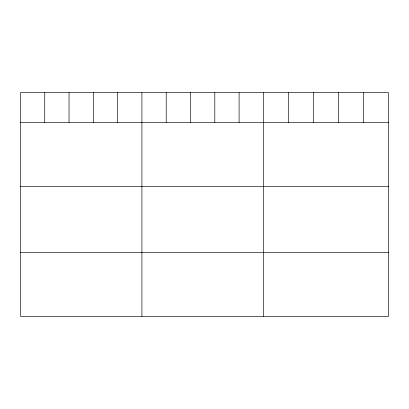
<?xml version="1.0" encoding="UTF-8"?>
<svg xmlns="http://www.w3.org/2000/svg" width="409" height="409" viewBox="0 0 409 409"><rect width="100%" height="100%" fill="white"/><g stroke="black" fill="none" stroke-linecap="round" stroke-linejoin="round"><path stroke-width="0.61" d="M388.55 122.368L388.55 316.315L20.45 316.315L20.45 92.685L388.55 92.685L388.55 122.368L20.45 122.368M20.45 186.371L388.55 186.371M20.45 252.312L388.55 252.312M363.519 92.685L363.519 122.368M338.488 92.685L338.488 122.368M313.458 92.685L313.458 122.368M288.427 92.685L288.427 122.368M263.396 92.685L263.396 316.315M239.101 92.685L239.101 122.368M214.807 92.685L214.807 122.368M190.512 92.685L190.512 122.368M166.218 92.685L166.218 122.368M141.923 92.685L141.923 316.315M117.628 92.685L117.628 122.368M93.334 92.685L93.334 122.368M69.039 92.685L69.039 122.368M44.745 92.685L44.745 122.368"/></g></svg>
